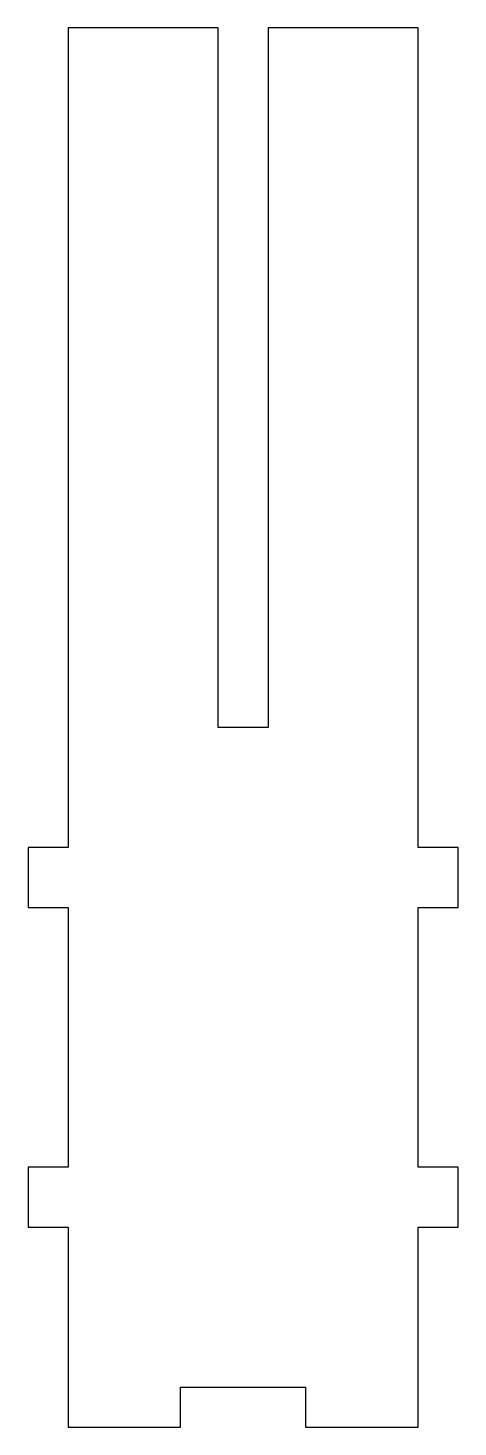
# Model space of a CAD drawing. Header units: millimetres. Extents: x -10.8 to 10.8, y -2 to 68.
import ezdxf

# ---------------------------------------------------------------- set-up
doc = ezdxf.new("R2010")
doc.units = ezdxf.units.MM

msp = doc.modelspace()

# ---------------------------------------------------------------- linework, layer by layer
at = {"color": 7, "linetype": 'Continuous', "lineweight": 25}
for p, q in [((-1.25, 68), (-8.75, 68)), ((-8.75, 68), (-8.75, 27)), ((-1.25, 33), (-1.25, 68)), ((8.75, 68), (1.25, 68)), ((1.25, 68), (1.25, 33)), ((8.75, 27), (8.75, 68)), ((1.25, 33), (-1.25, 33)), ((-8.75, 27), (-10.75, 27)), ((-10.75, 27), (-10.75, 24)), ((10.75, 27), (8.75, 27)), ((10.75, 24), (10.75, 27)), ((-10.75, 24), (-8.75, 24)), ((-8.75, 24), (-8.75, 11)), ((8.75, 11), (8.75, 24)), ((8.75, 24), (10.75, 24)), ((-8.75, 11), (-10.75, 11)), ((-10.75, 11), (-10.75, 8)), ((10.75, 11), (8.75, 11)), ((10.75, 8), (10.75, 11)), ((-10.75, 8), (-8.75, 8)), ((-8.75, 8), (-8.75, -2)), ((8.75, -2), (8.75, 8)), ((8.75, 8), (10.75, 8)), ((-3.125, -2), (-3.125, 0)), ((-3.125, 0), (3.125, 0)), ((3.125, 0), (3.125, -2)), ((-8.75, -2), (-3.125, -2)), ((3.125, -2), (8.75, -2))]:
    msp.add_line(p, q, dxfattribs=at)

doc.saveas('drawing.dxf')
